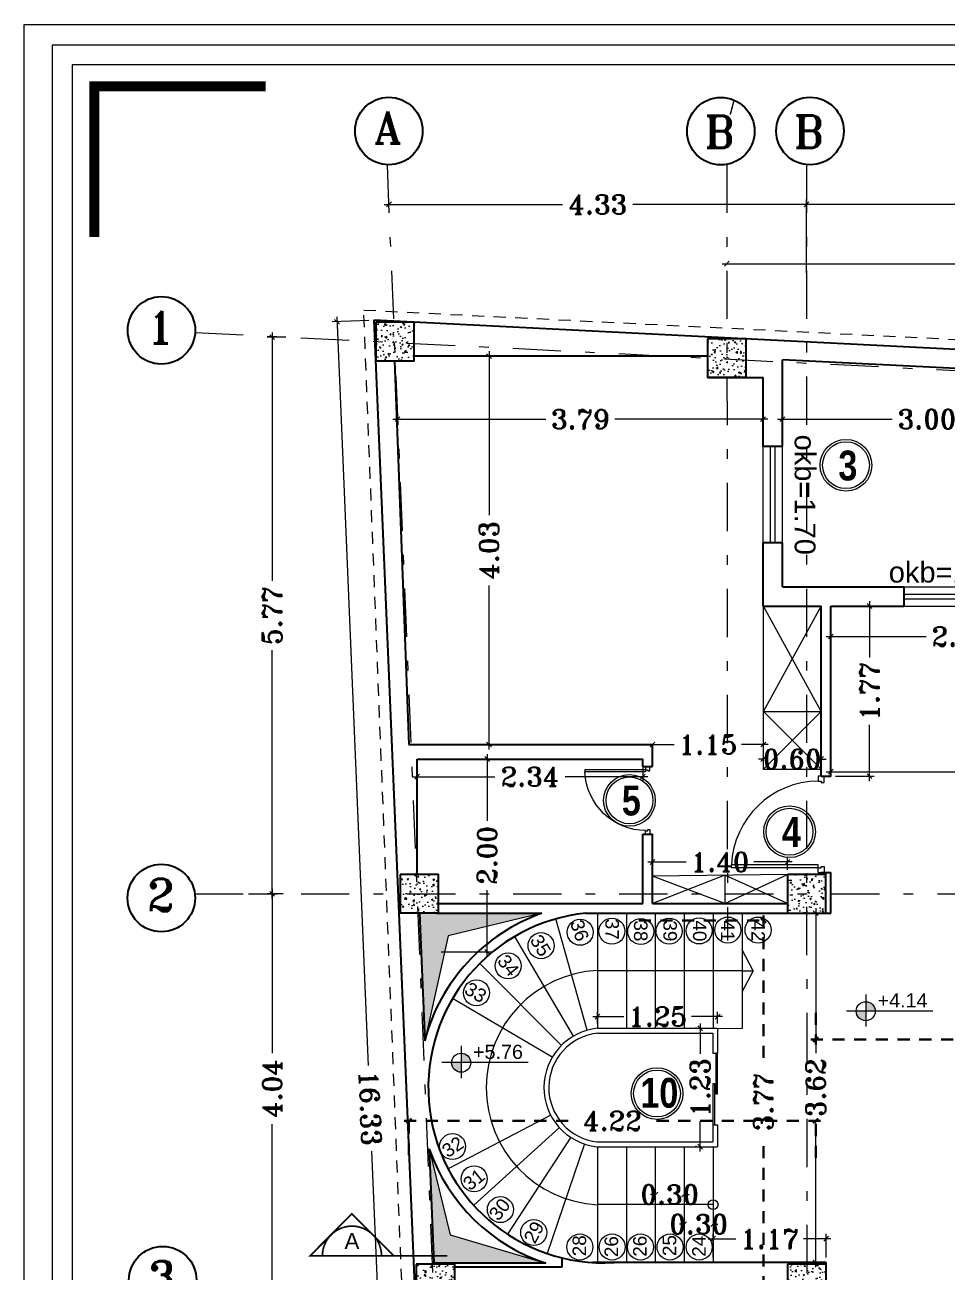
# Model space of a CAD drawing. Header units: inches. Extents: x 0 to 535, y -174 to 989.
# Drawn here: x 273.73 to 283.3, y 99.36 to 112.3 of the extents above; entities that cross this region are included whole.
import ezdxf
from ezdxf.enums import TextEntityAlignment as Align

# ---------------------------------------------------------------- set-up
doc = ezdxf.new("R2010")
doc.units = ezdxf.units.IN
doc.header["$MEASUREMENT"] = 0
doc.linetypes.add('DASHDOT', pattern=[1, 0.5, -0.25, 0, -0.25])
doc.linetypes.add('HIDDEN2', pattern=[0.1875, 0.125, -0.0625])
for name, color, linetype, lineweight in [('1', 1, 'Continuous', 9), ('ax', 8, 'Continuous', 5), ('beton sabok', 9, 'Continuous', 5), ('dimension', 21, 'Continuous', 9), ('door', 1, 'Continuous', 5), ('font', 253, 'Continuous', 9), ('HEATING', 1, 'Continuous', 30), ('kadr02$0$AEOCLG', 4, 'Continuous', 9), ('LAYER2', 253, 'Continuous', 5), ('text', 54, 'Continuous', 15), ('wall', 51, 'Continuous', 25), ('window', 152, 'Continuous', 5)]:
    doc.layers.add(name, color=color, linetype=linetype, lineweight=lineweight)
doc.layers.add('nazok kari', color=43, linetype='Continuous')
doc.layers.add('Section', color=3, linetype='Continuous')
doc.styles.add('amir text b', font='swisscbo.ttf')
doc.styles.add('arial', font='arial.ttf')
doc.styles.add('ROMANT', font='romant')
doc.styles.get("Standard").update_dxf_attribs({"font": 'arial.ttf'})
doc.dimstyles.new('STANDARD$0', dxfattribs={"dimtxt": 0.2, "dimasz": 0.05, "dimexe": 0.05, "dimexo": 0.05, "dimgap": 0.05, "dimtad": 0, "dimzin": 0, "dimdsep": 46, "dimtxsty": 'ROMANT', "dimblk": 'OBLIQUE', "dimcen": 0, "dimdle": 0.05, "dimclrd": 256, "dimclre": 256, "dimclrt": 256, "dimadec": 0, "dimazin": 0, "dimtfac": 1, "dimtix": 1, "dimtofl": 0, "dimtmove": 1, "dimatfit": 3, "dimldrblk": 'OBLIQUE', "dimfxl": 1, "dimtolj": 1, "dimtzin": 0, "dimlwd": -1, "dimlwe": -1, "dimarcsym": 1})

# ---------------------------------------------------------------- blocks, each defined once
blk = doc.blocks.new('DSF')
at = {"layer": '1'}
for points in [[(7.414, -15.269), (20.122, -15.269), (20.122, 13.908), (-0.322, 13.908), (-0.322, -15.269), (7.414, -15.269)], [(19.917, -13.558), (19.917, 13.702), (-0.117, 13.702), (-0.117, -13.558)]]:
    blk.add_lwpolyline(points, dxfattribs=at)
at = {"layer": 'dimension', "const_width": 0.103}
blk.add_lwpolyline([(1.89, 13.481), (0.113, 13.481), (0.113, 11.919)], dxfattribs=at)
at = {"layer": 'kadr02$0$AEOCLG'}
blk.add_lwpolyline([(20.381, 14.117), (-0.619, 14.117), (-0.619, -15.583), (20.381, -15.583)], close=True, dxfattribs=at)
blk = doc.blocks.new('WD_WIN4')
for p, q in [((-0.5, 0.5), (0.5, 0.5)), ((-0.5, 0.12), (0.5, 0.12)), ((-0.5, -0.12), (0.5, -0.12)), ((-0.5, -0.5), (0.5, -0.5))]:
    blk.add_line(p, q)
blk = doc.blocks.new('DR_D01')
for p, q in [((-0.45, 0.93), (-0.42, 0.93)), ((-0.45, 0.03), (-0.45, 0.93)), ((-0.42, 0.03), (-0.42, 0.93)), ((-0.5, 0.03), (-0.42, 0.03)), ((-0.5, 0.03), (-0.5, -0.03)), ((-0.45, 0.03), (-0.45, 0)), ((-0.45, 0), (-0.435, 0)), ((-0.435, 0), (-0.435, -0.03)), ((0.435, 0), (0.435, -0.03)), ((0.45, 0), (0.435, 0)), ((0.45, 0.03), (0.45, 0)), ((0.5, 0.03), (0.45, 0.03)), ((0.5, -0.03), (0.5, 0.03)), ((-0.435, -0.03), (-0.5, -0.03)), ((0.435, -0.03), (0.5, -0.03))]:
    blk.add_line(p, q)
blk.add_arc((-0.46, 0.021), 0.91, 0.5915, 87.4664)
blk = doc.blocks.new('f2')
at = {"layer": '1'}
h = blk.add_hatch(color=256, dxfattribs=at)
h.dxf.hatch_style = 1
h.paths.add_polyline_path([(232.894, 103.792), (231.627, 103.792), (231.681, 102.483), (231.922, 103.558)])
h = blk.add_hatch(color=256, dxfattribs=at)
h.dxf.hatch_style = 1
h.paths.add_polyline_path([(231.942, 100.457), (231.873, 100.74), (231.752, 100.74), (231.776, 100.162), (232.936, 100.162)])
h.paths.add_polyline_path([(231.728, 101.332), (231.752, 100.74), (231.873, 100.74)])
at = {"layer": 'font'}
h = blk.add_hatch(color=256, dxfattribs=at)
h.dxf.hatch_style = 1
h.paths.add_polyline_path([(236.351, 102.777, 0.413571), (236.251, 102.874), (236.251, 102.777)])
h.paths.add_polyline_path([(236.251, 102.677), (236.251, 102.777), (236.154, 102.777, 0.004741), (236.154, 102.776, 0.409311)])
h = blk.add_hatch(color=256, dxfattribs=at)
h.dxf.hatch_style = 1
h.paths.add_polyline_path([(232.154, 102.244, 0.413571), (232.054, 102.341), (232.054, 102.244)])
h.paths.add_polyline_path([(232.054, 102.143), (232.054, 102.244), (231.957, 102.244, 0.004741), (231.957, 102.242, 0.409311)])
at = {"layer": '1'}
for p, q in [((232.894, 103.792), (231.922, 103.558)), ((231.922, 103.558), (231.678, 102.47)), ((231.724, 101.347), (231.942, 100.457)), ((231.942, 100.457), (232.936, 100.162))]:
    blk.add_line(p, q, dxfattribs=at)
at = {"layer": 'dimension'}
for p, q in [((233.471, 102.599), (234.717, 102.599)), ((234.717, 102.599), (234.717, 102.342)), ((233.471, 102.549), (234.667, 102.549)), ((234.667, 102.549), (234.667, 102.342)), ((234.667, 102.342), (234.717, 102.342)), ((234.667, 101.597), (234.667, 101.42)), ((234.667, 101.597), (234.717, 101.597)), ((234.717, 101.597), (234.717, 101.37)), ((233.462, 101.42), (234.667, 101.42)), ((233.462, 101.37), (234.717, 101.37))]:
    blk.add_line(p, q, dxfattribs=at)
for points in [[(234.717, 102.342), (234.697, 102.342), (234.697, 101.918), (234.717, 101.918)], [(234.687, 102.022), (234.667, 102.022), (234.667, 101.597), (234.687, 101.597)]]:
    blk.add_lwpolyline(points, close=True, dxfattribs=at)
for centre in [(233.291, 103.595), (233.62, 103.606), (233.919, 103.603), (234.213, 103.607), (234.525, 103.609), (234.822, 103.618), (235.136, 103.618), (232.885, 103.456), (232.544, 103.246), (232.215, 102.967), (231.967, 101.372), (232.191, 101.038), (232.463, 100.718), (232.809, 100.48), (233.288, 100.33), (233.622, 100.33), (233.916, 100.33), (234.223, 100.33), (234.526, 100.33)]:
    blk.add_circle(centre, 0.135, dxfattribs=at)
for radius in [0.618, 0.568]:
    blk.add_arc((233.533, 101.984), radius, 95.7288, 263.4217, dxfattribs=at)
for p in [(235.191, 105.884), (235.191, 105.288)]:
    blk.add_point(p, dxfattribs=at)
at = {"layer": 'door'}
for p, q in [((235.191, 105.288), (235.191, 106.979)), ((235.791, 105.884), (235.191, 106.979)), ((235.191, 105.884), (235.791, 106.979)), ((235.191, 105.884), (235.791, 105.884)), ((235.791, 105.288), (235.191, 105.884)), ((235.191, 105.288), (235.791, 105.884)), ((235.191, 105.288), (235.791, 105.288)), ((235.441, 104.193), (234.041, 104.178)), ((234.792, 104.186), (234.041, 103.893)), ((234.792, 103.893), (234.041, 104.178)), ((234.792, 103.893), (235.441, 104.193)), ((234.792, 104.186), (234.792, 103.893)), ((235.441, 103.893), (234.792, 104.186)), ((233.47, 103.793), (233.47, 102.596)), ((233.77, 103.793), (233.77, 102.596)), ((234.07, 103.793), (234.07, 102.596)), ((234.37, 103.797), (234.37, 102.596)), ((234.67, 103.797), (234.67, 102.596)), ((234.97, 103.797), (234.97, 102.596)), ((233.365, 102.578), (233.038, 103.733)), ((233.221, 102.517), (232.614, 103.552)), ((235.087, 103.196), (234.97, 103.412)), ((233.097, 102.421), (232.25, 103.271)), ((234.97, 103.196), (233.47, 103.196)), ((234.97, 103.196), (235.087, 103.196)), ((235.087, 103.196), (234.97, 102.98)), ((233.001, 102.298), (231.968, 102.908)), ((234.717, 102.599), (234.97, 102.596)), ((232.986, 101.698), (231.923, 101.141)), ((233.075, 101.569), (232.186, 100.763)), ((233.194, 101.468), (232.536, 100.464)), ((233.335, 101.399), (232.949, 100.263)), ((233.47, 101.37), (233.47, 100.17)), ((233.77, 101.37), (233.77, 100.17)), ((234.07, 101.37), (234.07, 100.17)), ((234.37, 101.37), (234.37, 100.17)), ((234.67, 101.37), (234.67, 100.17)), ((234.67, 100.77), (233.47, 100.77))]:
    blk.add_line(p, q, dxfattribs=at)
blk.add_circle((234.67, 100.769), 0.0508, dxfattribs=at)
blk.add_arc((233.533, 101.984), 1.217, 92.9468, 267.0532, dxfattribs=at)
at = {"layer": 'font'}
for p, q in [((236.253, 102.951), (236.253, 102.617)), ((236.948, 102.777), (236.054, 102.777)), ((232.056, 102.418), (232.056, 102.083)), ((232.751, 102.244), (231.857, 102.244))]:
    blk.add_line(p, q, dxfattribs=at)
for centre, radius in [((236.048, 108.44), 0.268), ((236.048, 108.44), 0.243), ((233.802, 104.963), 0.268), ((233.802, 104.963), 0.243), ((235.463, 104.638), 0.268), ((235.463, 104.638), 0.243), ((236.253, 102.776), 0.0988), ((232.056, 102.242), 0.0988), ((234.088, 101.922), 0.268), ((234.088, 101.922), 0.243)]:
    blk.add_circle(centre, radius, dxfattribs=at)
at = {"layer": 'LAYER2', "linetype": 'HIDDEN2'}
blk.add_lwpolyline([(232.046, 84.466), (231.045, 110.05), (242.545, 109.479), (242.545, 84.309)], close=True, dxfattribs=at)
at = {"layer": 'wall'}
for p, q in [((242.445, 109.379), (231.149, 109.945)), ((231.149, 109.945), (231.836, 93.625)), ((231.364, 109.524), (231.512, 105.542)), ((234.614, 109.572), (231.555, 109.572)), ((238.389, 109.382), (235.389, 109.532)), ((235.389, 108.636), (235.389, 109.532)), ((234.614, 109.351), (235.189, 109.351)), ((235.189, 108.636), (235.189, 109.351)), ((235.389, 108.636), (235.189, 108.636)), ((235.189, 106.979), (235.189, 107.636)), ((235.389, 107.636), (235.189, 107.636)), ((235.389, 107.179), (235.389, 107.636)), ((235.389, 107.179), (236.65, 107.179)), ((236.65, 107.179), (236.65, 106.979)), ((235.189, 106.979), (235.791, 106.979)), ((235.791, 105.214), (235.791, 106.979)), ((235.891, 106.979), (236.65, 106.979)), ((235.891, 105.214), (235.891, 106.979)), ((231.512, 105.542), (234.041, 105.542)), ((234.041, 105.314), (234.041, 105.542)), ((231.6, 105.392), (233.941, 105.392)), ((231.6, 104.193), (231.6, 105.392)), ((233.941, 105.314), (233.941, 105.392)), ((233.941, 105.314), (234.041, 105.314)), ((235.791, 105.214), (235.891, 105.214)), ((233.941, 103.892), (233.941, 104.614)), ((233.941, 104.614), (234.041, 104.614)), ((234.041, 103.893), (234.041, 104.614)), ((231.359, 104.277), (231.357, 104.277)), ((231.359, 104.277), (231.357, 104.277)), ((235.791, 104.193), (235.791, 104.214)), ((235.791, 104.214), (235.891, 104.214)), ((235.891, 103.793), (235.891, 104.214)), ((231.8, 103.892), (233.941, 103.892)), ((234.041, 103.893), (235.441, 103.893)), ((231.623, 103.792), (231.678, 102.47)), ((231.8, 103.792), (232.894, 103.792)), ((233.347, 103.792), (233.941, 103.792)), ((233.352, 103.793), (234.07, 103.793)), ((234.07, 103.793), (235.891, 103.793)), ((231.724, 101.347), (231.773, 100.162)), ((232.936, 100.162), (231.773, 100.162)), ((233.105, 100.12), (233.105, 100.217)), ((235.842, 100.17), (233.423, 100.17)), ((235.842, 100.112), (235.842, 100.17)), ((233.105, 100.12), (231.981, 100.12))]:
    blk.add_line(p, q, dxfattribs=at)
for radius, start, end in [(1.918, 109.4624, 165.3129), (1.818, 95.7288, 273.4538), (1.918, 199.4119, 251.8554)]:
    blk.add_arc((233.533, 101.984), radius, start, end, dxfattribs=at)
at = {"layer": 'window', "xscale": -1, "yscale": 0.2}
for p, rotation in [((235.289, 108.136), 270), ((237.15, 107.079), 180)]:
    blk.add_blockref('WD_WIN4', p, dxfattribs=dict(at, rotation=rotation))
at = {"layer": 'window', "xscale": -0.7000000000000047, "yscale": 0.7000000000000047, "zscale": 0.6999999999999993, "rotation": 90}
blk.add_blockref('DR_D01', (233.991, 104.964), dxfattribs=at)
at = {"layer": 'window', "rotation": 90}
blk.add_blockref('DR_D01', (235.791, 104.714), dxfattribs=at)
at = {"layer": 'dimension'}
for s, rotation, p in [('36', 288.704, (233.184, 103.695)), ('37', 269.9854, (233.553, 103.735)), ('38', 269.9854, (233.849, 103.718)), ('39', 269.9854, (234.154, 103.718)), ('40', 269.9854, (234.461, 103.718)), ('41', 269.9854, (234.752, 103.718)), ('42', 269.9854, (235.067, 103.718)), ('35', 301.7273, (232.764, 103.514)), ('34', 308.8087, (232.423, 103.292)), ('33', 328.9027, (232.077, 102.968)), ('32', 33.4064, (231.917, 101.251)), ('31', 38.4476, (232.146, 100.907)), ('30', 52.1583, (232.443, 100.592)), ('29', 61.9348, (232.821, 100.354)), ('28', 90, (233.352, 100.234)), ('26', 90, (233.684, 100.225)), ('26', 90, (233.98, 100.229)), ('25 ', 90, (234.287, 100.236)), ('24', 90, (234.593, 100.229))]:
    blk.add_text(s, height=0.1402, rotation=rotation, dxfattribs=at).set_placement(p)
at = {"layer": 'font'}
for s, p in [('+4.14', (236.376, 102.815)), ('+5.76', (232.179, 102.281))]:
    blk.add_text(s, height=0.1466, dxfattribs=at).set_placement(p)
at = {"layer": 'font', "attachment_point": 1, "style": 'amir text b'}
for s, insert, char_height in [('3', (235.969, 108.592), 0.309), ('5', (233.723, 105.116), 0.309), ('4', (235.384, 104.79), 0.309), ('10', (233.915, 102.084), 0.3093)]:
    blk.add_mtext_dynamic_manual_height_columns(s, width=0.24694, gutter_width=1.031, heights=[0], dxfattribs=dict(at, insert=insert, char_height=char_height))
blk = doc.blocks.new('_Oblique')
at = {"color": 0, "linetype": 'ByBlock', "lineweight": -2}
blk.add_line((-0.5, -0.5), (0.5, 0.5), dxfattribs=at)
blk = doc.blocks.new('*D85')
at = {"layer": 'Defpoints', "color": 0, "transparency": 16777216}
for p in [(281.588, 108.524), (284.588, 108.391), (281.588, 108.209)]:
    blk.add_point(p, dxfattribs=at)
at = {"layer": 'dimension', "transparency": 16777216}
for p, q in [((281.588, 108.474), (281.588, 108.159)), ((284.588, 108.341), (284.588, 108.159)), ((281.538, 108.209), (282.729, 108.209)), ((284.638, 108.209), (283.448, 108.209))]:
    blk.add_line(p, q, dxfattribs=at)
at = {"layer": 'dimension', "transparency": 16777216, "xscale": 0.05, "yscale": 0.05, "zscale": 0.05, "rotation": 180}
blk.add_blockref('_Oblique', (281.588, 108.209), dxfattribs=at)
at = {"layer": 'dimension', "transparency": 16777216, "xscale": 0.05, "yscale": 0.05, "zscale": 0.05}
blk.add_blockref('_Oblique', (284.588, 108.209), dxfattribs=at)
at = {"layer": 'dimension', "transparency": 16777216, "insert": (283.088, 108.209), "char_height": 0.2, "attachment_point": 5, "style": 'ROMANT'}
blk.add_mtext('\\A1;3.00', dxfattribs=at)
blk = doc.blocks.new('*D86')
at = {"layer": 'Defpoints', "color": 0, "transparency": 16777216}
for p in [(277.596, 108.21), (277.596, 108.209), (281.388, 108.209)]:
    blk.add_point(p, dxfattribs=at)
at = {"layer": 'dimension', "transparency": 16777216}
for p, q in [((277.546, 108.209), (279.133, 108.209)), ((277.596, 108.16), (277.596, 108.159)), ((281.438, 108.209), (279.852, 108.209))]:
    blk.add_line(p, q, dxfattribs=at)
at = {"layer": 'dimension', "transparency": 16777216, "xscale": 0.05, "yscale": 0.05, "zscale": 0.05, "rotation": 180}
blk.add_blockref('_Oblique', (277.596, 108.209), dxfattribs=at)
at = {"layer": 'dimension', "transparency": 16777216, "xscale": 0.05, "yscale": 0.05, "zscale": 0.05}
blk.add_blockref('_Oblique', (281.388, 108.209), dxfattribs=at)
at = {"layer": 'dimension', "transparency": 16777216, "insert": (279.492, 108.209), "char_height": 0.2, "attachment_point": 5, "style": 'ROMANT'}
blk.add_mtext('\\A1;3.79', dxfattribs=at)
blk = doc.blocks.new('*D87')
at = {"layer": 'Defpoints', "color": 0, "transparency": 16777216}
for p in [(278.501, 108.864), (278.545, 108.864), (278.501, 104.834)]:
    blk.add_point(p, dxfattribs=at)
at = {"layer": 'dimension', "transparency": 16777216}
for p, q in [((278.545, 108.914), (278.545, 107.214)), ((278.551, 108.864), (278.595, 108.864)), ((278.545, 104.784), (278.545, 106.485)), ((278.551, 104.834), (278.595, 104.834))]:
    blk.add_line(p, q, dxfattribs=at)
at = {"layer": 'dimension', "transparency": 16777216, "xscale": 0.05, "yscale": 0.05, "zscale": 0.05}
for p, rotation in [((278.545, 108.864), 90), ((278.545, 104.834), 270)]:
    blk.add_blockref('_Oblique', p, dxfattribs=dict(at, rotation=rotation))
at = {"layer": 'dimension', "transparency": 16777216, "insert": (278.545, 106.849), "char_height": 0.2, "attachment_point": 5, "rotation": 90, "style": 'ROMANT'}
blk.add_mtext('\\A1;4.03', dxfattribs=at)
blk = doc.blocks.new('*D88')
at = {"layer": 'Defpoints', "color": 0, "transparency": 16777216}
for p in [(277.799, 104.684), (277.999, 102.684), (278.526, 102.684)]:
    blk.add_point(p, dxfattribs=at)
at = {"layer": 'dimension', "transparency": 16777216}
for p, q in [((277.849, 104.684), (278.576, 104.684)), ((278.526, 104.734), (278.526, 104.044)), ((278.526, 102.634), (278.526, 103.325)), ((278.049, 102.684), (278.576, 102.684))]:
    blk.add_line(p, q, dxfattribs=at)
at = {"layer": 'dimension', "transparency": 16777216, "xscale": 0.05, "yscale": 0.05, "zscale": 0.05}
for p, rotation in [((278.526, 104.684), 90), ((278.526, 102.684), 270)]:
    blk.add_blockref('_Oblique', p, dxfattribs=dict(at, rotation=rotation))
at = {"layer": 'dimension', "transparency": 16777216, "insert": (278.526, 103.684), "char_height": 0.2, "attachment_point": 5, "rotation": 90, "style": 'ROMANT'}
blk.add_mtext('\\A1;2.00', dxfattribs=at)
blk = doc.blocks.new('*D89')
at = {"layer": 'Defpoints', "color": 0, "transparency": 16777216}
for p in [(277.799, 104.684), (280.141, 104.684), (280.141, 104.501)]:
    blk.add_point(p, dxfattribs=at)
at = {"layer": 'dimension', "transparency": 16777216}
for p, q in [((277.799, 104.634), (277.799, 104.451)), ((280.141, 104.634), (280.141, 104.451)), ((277.749, 104.501), (278.606, 104.501)), ((280.191, 104.501), (279.334, 104.501))]:
    blk.add_line(p, q, dxfattribs=at)
at = {"layer": 'dimension', "transparency": 16777216, "xscale": 0.05, "yscale": 0.05, "zscale": 0.05, "rotation": 180}
blk.add_blockref('_Oblique', (277.799, 104.501), dxfattribs=at)
at = {"layer": 'dimension', "transparency": 16777216, "xscale": 0.05, "yscale": 0.05, "zscale": 0.05}
blk.add_blockref('_Oblique', (280.141, 104.501), dxfattribs=at)
at = {"layer": 'dimension', "transparency": 16777216, "insert": (278.97, 104.501), "char_height": 0.2, "attachment_point": 5, "style": 'ROMANT'}
blk.add_mtext('\\A1;2.34', dxfattribs=at)
blk = doc.blocks.new('*D90')
at = {"layer": 'Defpoints', "color": 0, "transparency": 16777216}
for p in [(280.241, 104.834), (281.391, 104.834), (281.391, 104.834)]:
    blk.add_point(p, dxfattribs=at)
at = {"layer": 'dimension', "transparency": 16777216}
for p, q in [((280.191, 104.834), (280.466, 104.834)), ((281.441, 104.834), (281.166, 104.834))]:
    blk.add_line(p, q, dxfattribs=at)
at = {"layer": 'dimension', "transparency": 16777216, "xscale": 0.05, "yscale": 0.05, "zscale": 0.05, "rotation": 180}
blk.add_blockref('_Oblique', (280.241, 104.834), dxfattribs=at)
at = {"layer": 'dimension', "transparency": 16777216, "xscale": 0.05, "yscale": 0.05, "zscale": 0.05}
blk.add_blockref('_Oblique', (281.391, 104.834), dxfattribs=at)
at = {"layer": 'dimension', "transparency": 16777216, "insert": (280.816, 104.834), "char_height": 0.2, "attachment_point": 5, "style": 'ROMANT'}
blk.add_mtext('\\A1;1.15', dxfattribs=at)
blk = doc.blocks.new('*D91')
at = {"layer": 'Defpoints', "color": 0, "transparency": 16777216}
for p in [(281.991, 104.684), (281.391, 104.581), (281.991, 104.581)]:
    blk.add_point(p, dxfattribs=at)
at = {"layer": 'dimension', "transparency": 16777216}
for p, q in [((281.391, 104.684), (281.341, 104.684)), ((281.391, 104.631), (281.391, 104.734)), ((281.991, 104.631), (281.991, 104.734)), ((281.991, 104.684), (282.041, 104.684))]:
    blk.add_line(p, q, dxfattribs=at)
at = {"layer": 'dimension', "transparency": 16777216, "xscale": 0.05, "yscale": 0.05, "zscale": 0.05}
blk.add_blockref('_Oblique', (281.391, 104.684), dxfattribs=at)
at = {"layer": 'dimension', "transparency": 16777216, "xscale": 0.05, "yscale": 0.05, "zscale": 0.05, "rotation": 180}
blk.add_blockref('_Oblique', (281.991, 104.684), dxfattribs=at)
at = {"layer": 'dimension', "transparency": 16777216, "insert": (281.691, 104.684), "char_height": 0.2, "attachment_point": 5, "style": 'ROMANT'}
blk.add_mtext('\\A1;0.60', dxfattribs=at)
blk = doc.blocks.new('*D92')
at = {"layer": 'Defpoints', "color": 0, "transparency": 16777216}
for p in [(281.641, 103.616), (280.241, 103.471), (281.641, 103.486)]:
    blk.add_point(p, dxfattribs=at)
at = {"layer": 'dimension', "transparency": 16777216}
for p, q in [((280.241, 103.521), (280.241, 103.666)), ((281.641, 103.536), (281.641, 103.666)), ((280.191, 103.616), (280.591, 103.616)), ((281.691, 103.616), (281.291, 103.616))]:
    blk.add_line(p, q, dxfattribs=at)
at = {"layer": 'dimension', "transparency": 16777216, "xscale": 0.05, "yscale": 0.05, "zscale": 0.05, "rotation": 180}
blk.add_blockref('_Oblique', (280.241, 103.616), dxfattribs=at)
at = {"layer": 'dimension', "transparency": 16777216, "xscale": 0.05, "yscale": 0.05, "zscale": 0.05}
blk.add_blockref('_Oblique', (281.641, 103.616), dxfattribs=at)
at = {"layer": 'dimension', "transparency": 16777216, "insert": (280.941, 103.616), "char_height": 0.2, "attachment_point": 5, "style": 'ROMANT'}
blk.add_mtext('\\A1;1.40', dxfattribs=at)
blk = doc.blocks.new('*D93')
at = {"layer": 'Defpoints', "color": 0, "transparency": 16777216}
for p in [(282.091, 106.271), (284.788, 106.271), (284.788, 105.956)]:
    blk.add_point(p, dxfattribs=at)
at = {"layer": 'dimension', "transparency": 16777216}
for p, q in [((282.091, 106.221), (282.091, 105.906)), ((284.788, 106.221), (284.788, 105.906)), ((282.041, 105.956), (283.08, 105.956)), ((284.838, 105.956), (283.799, 105.956))]:
    blk.add_line(p, q, dxfattribs=at)
at = {"layer": 'dimension', "transparency": 16777216, "xscale": 0.05, "yscale": 0.05, "zscale": 0.05, "rotation": 180}
blk.add_blockref('_Oblique', (282.091, 105.956), dxfattribs=at)
at = {"layer": 'dimension', "transparency": 16777216, "xscale": 0.05, "yscale": 0.05, "zscale": 0.05}
blk.add_blockref('_Oblique', (284.788, 105.956), dxfattribs=at)
at = {"layer": 'dimension', "transparency": 16777216, "insert": (283.44, 105.956), "char_height": 0.2, "attachment_point": 5, "style": 'ROMANT'}
blk.add_mtext('\\A1;2.70', dxfattribs=at)
blk = doc.blocks.new('*D95')
at = {"layer": 'Defpoints', "color": 0, "transparency": 16777216}
for p in [(282.091, 104.969), (288.445, 104.969), (288.445, 104.553)]:
    blk.add_point(p, dxfattribs=at)
at = {"layer": 'dimension', "transparency": 16777216}
for p, q in [((282.091, 104.919), (282.091, 104.503)), ((288.445, 104.919), (288.445, 104.503)), ((282.041, 104.553), (284.908, 104.553)), ((288.495, 104.553), (285.627, 104.553))]:
    blk.add_line(p, q, dxfattribs=at)
at = {"layer": 'dimension', "transparency": 16777216, "xscale": 0.05, "yscale": 0.05, "zscale": 0.05, "rotation": 180}
blk.add_blockref('_Oblique', (282.091, 104.553), dxfattribs=at)
at = {"layer": 'dimension', "transparency": 16777216, "xscale": 0.05, "yscale": 0.05, "zscale": 0.05}
blk.add_blockref('_Oblique', (288.445, 104.553), dxfattribs=at)
at = {"layer": 'dimension', "transparency": 16777216, "insert": (285.268, 104.553), "char_height": 0.2, "attachment_point": 5, "style": 'ROMANT'}
blk.add_mtext('\\A1;6.35', dxfattribs=at)
blk = doc.blocks.new('beton')
at = {"layer": 'beton sabok'}
h = blk.add_hatch(dxfattribs=at)
h.set_pattern_fill('AR-CONC', color=256, scale=0.022857, angle=45)
h.set_pattern_definition([(95, (46.01481, 18.04323), (0.126069028, 0.105784475), [0.017142857, -0.18857143]), (40, (46.01481, 18.04323), (-0.14399821, 0.099147006), [0.013714286, -0.150857143]), (145.451444, (46.02532, 18.05205), (-0.01792918, 0.20493148), [0.014569187, -0.160261054]), (91.1842, (45.98248, 18.07555), (0.1992442, 0.14574029), [0.02571429, -0.28285714]), (141.635635, (45.9991, 18.0877), (-0.00637716, 0.30850552), [0.02185379, -0.24039172]), (36.184164, (45.98248, 18.07555), (-0.00637716, 0.30850552), [0.02057143, -0.22628571]), (66, (46.00673, 18.08364), (0.161547788, 0.03140171), [0.017142857, -0.18857143]), (11, (46.00673, 18.08364), (-0.07787625, 0.156527642), [0.013714286, -0.150857143]), (116.451445, (46.02019, 18.08625), (0.083671537, 0.18792935), [0.014569186, -0.160261054]), (82.5, (46.01481, 18.04323), (-0.0518384424, 0.055769101), [0, -0.149028571, 0, -0.153142857, 0, -0.151428571]), (52.5, (46.01481, 18.04323), (-0.021228101, 0.106265017), [0, -0.087314286, 0, -0.1456, 0, -0.057714286]), (12.5, (45.97877, 18.00719), (0.0899241525, 0.082633317), [0, -0.057142857, 0, -0.178285714, 0, -0.236571429]), (2.5, (45.9626, 17.99103), (0.07807771, 0.110436527), [0, -0.074285714, 0, -0.1184, 0, -0.168])])
h.paths.add_polyline_path([(326.844, 567.847), (327.244, 567.847), (327.244, 568.247), (326.844, 568.247)])
at = {"layer": 'wall'}
blk.add_lwpolyline([(327.244, 568.247), (327.244, 567.847), (326.844, 567.847), (326.844, 568.247)], close=True, dxfattribs=at)
blk = doc.blocks.new('*D167')
at = {"layer": 'Defpoints', "color": 0, "transparency": 16777216}
for p in [(32.954, 38.09), (32.763, 32.316), (32.926, 32.316)]:
    blk.add_point(p, dxfattribs=at)
at = {"layer": 'dimension', "transparency": 16777216}
for p, q in [((32.904, 38.09), (32.713, 38.09)), ((32.763, 38.14), (32.763, 35.563)), ((32.763, 32.266), (32.763, 34.844)), ((32.876, 32.316), (32.713, 32.316))]:
    blk.add_line(p, q, dxfattribs=at)
at = {"layer": 'dimension', "transparency": 16777216, "xscale": 0.05, "yscale": 0.05, "zscale": 0.05}
for p, rotation in [((32.763, 38.09), 90), ((32.763, 32.316), 270)]:
    blk.add_blockref('_Oblique', p, dxfattribs=dict(at, rotation=rotation))
at = {"layer": 'dimension', "transparency": 16777216, "insert": (32.763, 35.203), "char_height": 0.2, "attachment_point": 5, "rotation": 90, "style": 'ROMANT'}
blk.add_mtext('\\A1;5.77', dxfattribs=at)
blk = doc.blocks.new('*D168')
at = {"layer": 'Defpoints', "color": 0, "transparency": 16777216}
for p in [(32.467, 32.316), (32.406, 28.274), (32.763, 28.274)]:
    blk.add_point(p, dxfattribs=at)
at = {"layer": 'dimension', "transparency": 16777216}
for p, q in [((32.763, 32.366), (32.763, 30.664)), ((32.517, 32.316), (32.813, 32.316)), ((32.763, 28.224), (32.763, 29.926)), ((32.456, 28.274), (32.813, 28.274))]:
    blk.add_line(p, q, dxfattribs=at)
at = {"layer": 'dimension', "transparency": 16777216, "xscale": 0.05, "yscale": 0.05, "zscale": 0.05}
for p, rotation in [((32.763, 32.316), 90), ((32.763, 28.274), 270)]:
    blk.add_blockref('_Oblique', p, dxfattribs=dict(at, rotation=rotation))
at = {"layer": 'dimension', "transparency": 16777216, "insert": (32.763, 30.295), "char_height": 0.2, "attachment_point": 5, "rotation": 90, "style": 'ROMANT'}
blk.add_mtext('\\A1;4.04', dxfattribs=at)
blk = doc.blocks.new('*D170')
at = {"layer": 'Defpoints', "color": 0, "transparency": 16777216}
for p in [(38.306, 39.468), (38.306, 39.468), (33.975, 39.392)]:
    blk.add_point(p, dxfattribs=at)
at = {"layer": 'dimension', "transparency": 16777216}
for p, q in [((33.925, 39.468), (35.777, 39.468)), ((33.975, 39.442), (33.975, 39.518)), ((38.356, 39.468), (36.505, 39.468))]:
    blk.add_line(p, q, dxfattribs=at)
at = {"layer": 'dimension', "transparency": 16777216, "xscale": 0.05, "yscale": 0.05, "zscale": 0.05, "rotation": 180}
blk.add_blockref('_Oblique', (33.975, 39.468), dxfattribs=at)
at = {"layer": 'dimension', "transparency": 16777216, "xscale": 0.05, "yscale": 0.05, "zscale": 0.05}
blk.add_blockref('_Oblique', (38.306, 39.468), dxfattribs=at)
at = {"layer": 'dimension', "transparency": 16777216, "insert": (36.141, 39.468), "char_height": 0.2, "attachment_point": 5, "style": 'ROMANT'}
blk.add_mtext('\\A1;4.33', dxfattribs=at)
blk = doc.blocks.new('*D171')
at = {"layer": 'Defpoints', "color": 0, "transparency": 16777216}
for p in [(44.912, 39.597), (44.912, 39.469), (38.306, 38.703)]:
    blk.add_point(p, dxfattribs=at)
at = {"layer": 'dimension', "transparency": 16777216}
for p, q in [((38.256, 39.469), (41.259, 39.469)), ((38.306, 38.753), (38.306, 39.519)), ((44.962, 39.469), (41.959, 39.469)), ((44.912, 39.547), (44.912, 39.419))]:
    blk.add_line(p, q, dxfattribs=at)
at = {"layer": 'dimension', "transparency": 16777216, "xscale": 0.05, "yscale": 0.05, "zscale": 0.05, "rotation": 180}
blk.add_blockref('_Oblique', (38.306, 39.469), dxfattribs=at)
at = {"layer": 'dimension', "transparency": 16777216, "xscale": 0.05, "yscale": 0.05, "zscale": 0.05}
blk.add_blockref('_Oblique', (44.912, 39.469), dxfattribs=at)
at = {"layer": 'dimension', "transparency": 16777216, "insert": (41.609, 39.469), "char_height": 0.2, "attachment_point": 5, "style": 'ROMANT'}
blk.add_mtext('\\A1;6.61', dxfattribs=at)
blk = doc.blocks.new('*D172')
at = {"layer": 'Defpoints', "color": 0, "transparency": 16777216}
for p in [(37.481, 38.853), (44.912, 38.853), (44.912, 38.853)]:
    blk.add_point(p, dxfattribs=at)
at = {"layer": 'dimension', "transparency": 16777216}
for p, q in [((37.431, 38.853), (40.837, 38.853)), ((44.962, 38.853), (41.556, 38.853))]:
    blk.add_line(p, q, dxfattribs=at)
at = {"layer": 'dimension', "transparency": 16777216, "xscale": 0.05, "yscale": 0.05, "zscale": 0.05, "rotation": 180}
blk.add_blockref('_Oblique', (37.481, 38.853), dxfattribs=at)
at = {"layer": 'dimension', "transparency": 16777216, "xscale": 0.05, "yscale": 0.05, "zscale": 0.05}
blk.add_blockref('_Oblique', (44.912, 38.853), dxfattribs=at)
at = {"layer": 'dimension', "transparency": 16777216, "insert": (41.196, 38.853), "char_height": 0.2, "attachment_point": 5, "style": 'ROMANT'}
blk.add_mtext('\\A1;7.43', dxfattribs=at)
blk = doc.blocks.new('*D123')
at = {"layer": 'Defpoints', "color": 0, "transparency": 16777216}
for p in [(276.969, 109.221), (277.348, 109.237), (278.035, 92.917)]:
    blk.add_point(p, dxfattribs=at)
at = {"layer": 'dimension', "transparency": 16777216}
for p, q in [((277.298, 109.235), (276.919, 109.219)), ((276.967, 109.271), (277.293, 101.506)), ((277.658, 92.851), (277.331, 100.616)), ((277.985, 92.915), (277.606, 92.899))]:
    blk.add_line(p, q, dxfattribs=at)
at = {"layer": 'dimension', "transparency": 16777216, "xscale": 0.05, "yscale": 0.05, "zscale": 0.05}
for p, rotation in [((276.969, 109.221), 92.40996703210318), ((277.656, 92.901), 272.4099670321032)]:
    blk.add_blockref('_Oblique', p, dxfattribs=dict(at, rotation=rotation))
at = {"layer": 'dimension', "transparency": 16777216, "insert": (277.312, 101.061), "char_height": 0.2, "attachment_point": 5, "rotation": 272.41, "style": 'ROMANT'}
blk.add_mtext('\\A1;16.33', dxfattribs=at)
blk = doc.blocks.new('*D138')
at = {"layer": 'Defpoints', "color": 0, "transparency": 16777216}
for p in [(280.87, 99.708), (280.87, 99.462), (282.042, 99.462)]:
    blk.add_point(p, dxfattribs=at)
at = {"layer": 'dimension', "transparency": 16777216}
for p, q in [((280.87, 99.512), (280.87, 99.758)), ((282.042, 99.512), (282.042, 99.758)), ((280.82, 99.708), (281.106, 99.708)), ((282.092, 99.708), (281.806, 99.708))]:
    blk.add_line(p, q, dxfattribs=at)
at = {"layer": 'dimension', "transparency": 16777216, "xscale": 0.05, "yscale": 0.05, "zscale": 0.05, "rotation": 180}
blk.add_blockref('_Oblique', (280.87, 99.708), dxfattribs=at)
at = {"layer": 'dimension', "transparency": 16777216, "xscale": 0.05, "yscale": 0.05, "zscale": 0.05}
blk.add_blockref('_Oblique', (282.042, 99.708), dxfattribs=at)
at = {"layer": 'dimension', "transparency": 16777216, "insert": (281.456, 99.708), "char_height": 0.2, "attachment_point": 5, "style": 'ROMANT'}
blk.add_mtext('\\A1;1.17', dxfattribs=at)
blk = doc.blocks.new('*D139')
at = {"layer": 'Defpoints', "color": 0, "transparency": 16777216}
for p in [(280.57, 99.859), (280.57, 99.859), (280.87, 99.859)]:
    blk.add_point(p, dxfattribs=at)
at = {"layer": 'dimension', "transparency": 16777216}
for p, q in [((280.57, 99.859), (280.52, 99.859)), ((280.87, 99.859), (280.92, 99.859))]:
    blk.add_line(p, q, dxfattribs=at)
at = {"layer": 'dimension', "transparency": 16777216, "xscale": 0.05, "yscale": 0.05, "zscale": 0.05}
blk.add_blockref('_Oblique', (280.57, 99.859), dxfattribs=at)
at = {"layer": 'dimension', "transparency": 16777216, "xscale": 0.05, "yscale": 0.05, "zscale": 0.05, "rotation": 180}
blk.add_blockref('_Oblique', (280.87, 99.859), dxfattribs=at)
at = {"layer": 'dimension', "transparency": 16777216, "insert": (280.72, 99.859), "char_height": 0.2, "attachment_point": 5, "style": 'ROMANT'}
blk.add_mtext('\\A1;0.30', dxfattribs=at)
blk = doc.blocks.new('*D140')
at = {"layer": 'Defpoints', "color": 0, "transparency": 16777216}
for p in [(280.27, 100.167), (280.27, 100.167), (280.57, 100.167)]:
    blk.add_point(p, dxfattribs=at)
at = {"layer": 'dimension', "transparency": 16777216}
for p, q in [((280.27, 100.167), (280.22, 100.167)), ((280.57, 100.167), (280.62, 100.167))]:
    blk.add_line(p, q, dxfattribs=at)
at = {"layer": 'dimension', "transparency": 16777216, "xscale": 0.05, "yscale": 0.05, "zscale": 0.05}
blk.add_blockref('_Oblique', (280.27, 100.167), dxfattribs=at)
at = {"layer": 'dimension', "transparency": 16777216, "xscale": 0.05, "yscale": 0.05, "zscale": 0.05, "rotation": 180}
blk.add_blockref('_Oblique', (280.57, 100.167), dxfattribs=at)
at = {"layer": 'dimension', "transparency": 16777216, "insert": (280.42, 100.167), "char_height": 0.2, "attachment_point": 5, "style": 'ROMANT'}
blk.add_mtext('\\A1;0.30', dxfattribs=at)
blk = doc.blocks.new('*D143')
at = {"layer": 'Defpoints', "color": 0, "transparency": 16777216}
for p in [(280.917, 102.012), (279.671, 101.891), (280.917, 101.891)]:
    blk.add_point(p, dxfattribs=at)
at = {"layer": 'dimension', "transparency": 16777216}
for p, q in [((279.621, 102.012), (279.944, 102.012)), ((279.671, 101.941), (279.671, 102.062)), ((280.967, 102.012), (280.644, 102.012)), ((280.917, 101.941), (280.917, 102.062))]:
    blk.add_line(p, q, dxfattribs=at)
at = {"layer": 'dimension', "transparency": 16777216, "xscale": 0.05, "yscale": 0.05, "zscale": 0.05, "rotation": 180}
blk.add_blockref('_Oblique', (279.671, 102.012), dxfattribs=at)
at = {"layer": 'dimension', "transparency": 16777216, "xscale": 0.05, "yscale": 0.05, "zscale": 0.05}
blk.add_blockref('_Oblique', (280.917, 102.012), dxfattribs=at)
at = {"layer": 'dimension', "transparency": 16777216, "insert": (280.294, 102.012), "char_height": 0.2, "attachment_point": 5, "style": 'ROMANT'}
blk.add_mtext('\\A1;1.25', dxfattribs=at)
blk = doc.blocks.new('*D144')
at = {"layer": 'Defpoints', "color": 0, "transparency": 16777216}
for p in [(280.736, 101.891), (280.749, 101.891), (280.749, 100.663)]:
    blk.add_point(p, dxfattribs=at)
at = {"layer": 'dimension', "transparency": 16777216}
for p, q in [((280.699, 101.891), (280.686, 101.891)), ((280.736, 101.941), (280.736, 101.627)), ((280.736, 100.613), (280.736, 100.927)), ((280.699, 100.663), (280.686, 100.663))]:
    blk.add_line(p, q, dxfattribs=at)
at = {"layer": 'dimension', "transparency": 16777216, "xscale": 0.05, "yscale": 0.05, "zscale": 0.05}
for p, rotation in [((280.736, 101.891), 90), ((280.736, 100.663), 270)]:
    blk.add_blockref('_Oblique', p, dxfattribs=dict(at, rotation=rotation))
at = {"layer": 'dimension', "transparency": 16777216, "insert": (280.736, 101.277), "char_height": 0.2, "attachment_point": 5, "rotation": 90, "style": 'ROMANT'}
blk.add_mtext('\\A1;1.23', dxfattribs=at)
blk = doc.blocks.new('*D145')
at = {"layer": 'Defpoints', "color": 0, "transparency": 16777216}
for p in [(281.919, 103.086), (281.934, 103.086), (281.919, 99.462)]:
    blk.add_point(p, dxfattribs=at)
at = {"layer": 'dimension', "transparency": 16777216}
for p, q in [((281.934, 103.136), (281.934, 101.633)), ((281.969, 103.086), (281.984, 103.086)), ((281.934, 99.412), (281.934, 100.914)), ((281.969, 99.462), (281.984, 99.462))]:
    blk.add_line(p, q, dxfattribs=at)
at = {"layer": 'dimension', "transparency": 16777216, "xscale": 0.05, "yscale": 0.05, "zscale": 0.05}
for p, rotation in [((281.934, 103.086), 90), ((281.934, 99.462), 270)]:
    blk.add_blockref('_Oblique', p, dxfattribs=dict(at, rotation=rotation))
at = {"layer": 'dimension', "transparency": 16777216, "insert": (281.934, 101.274), "char_height": 0.2, "attachment_point": 5, "rotation": 90, "style": 'ROMANT'}
blk.add_mtext('\\A1;3.62', dxfattribs=at)
blk = doc.blocks.new('*D146')
at = {"layer": 'Defpoints', "color": 0, "transparency": 16777216}
for p in [(282.091, 106.271), (282.091, 104.506), (282.492, 104.506)]:
    blk.add_point(p, dxfattribs=at)
at = {"layer": 'dimension', "transparency": 16777216}
for p, q in [((282.141, 106.271), (282.542, 106.271)), ((282.492, 106.321), (282.492, 105.738)), ((282.492, 104.456), (282.492, 105.038)), ((282.141, 104.506), (282.542, 104.506))]:
    blk.add_line(p, q, dxfattribs=at)
at = {"layer": 'dimension', "transparency": 16777216, "xscale": 0.05, "yscale": 0.05, "zscale": 0.05}
for p, rotation in [((282.492, 106.271), 90), ((282.492, 104.506), 270)]:
    blk.add_blockref('_Oblique', p, dxfattribs=dict(at, rotation=rotation))
at = {"layer": 'dimension', "transparency": 16777216, "insert": (282.492, 105.388), "char_height": 0.2, "attachment_point": 5, "rotation": 90, "style": 'ROMANT'}
blk.add_mtext('\\A1;1.77', dxfattribs=at)
blk = doc.blocks.new('*D234')
at = {"layer": 'Defpoints', "color": 0, "linetype": 'HIDDEN2', "lineweight": 30, "transparency": 16777216}
for p in [(281.934, 102.101), (288.445, 102.101), (288.445, 101.774)]:
    blk.add_point(p, dxfattribs=at)
at = {"layer": 'HEATING', "linetype": 'HIDDEN2', "transparency": 16777216}
for p, q in [((281.934, 102.051), (281.934, 101.724)), ((288.445, 102.051), (288.445, 101.724)), ((281.884, 101.774), (284.84, 101.774)), ((288.495, 101.774), (285.54, 101.774))]:
    blk.add_line(p, q, dxfattribs=at)
at = {"layer": 'HEATING', "linetype": 'HIDDEN2', "transparency": 16777216, "xscale": 0.05, "yscale": 0.05, "zscale": 0.05, "rotation": 180}
blk.add_blockref('_Oblique', (281.934, 101.774), dxfattribs=at)
at = {"layer": 'HEATING', "linetype": 'HIDDEN2', "transparency": 16777216, "xscale": 0.05, "yscale": 0.05, "zscale": 0.05}
blk.add_blockref('_Oblique', (288.445, 101.774), dxfattribs=at)
at = {"layer": 'HEATING', "linetype": 'HIDDEN2', "lineweight": 30, "transparency": 16777216, "insert": (285.19, 101.774), "char_height": 0.2, "attachment_point": 5, "style": 'ROMANT'}
blk.add_mtext('\\A1;6.51', dxfattribs=at)
blk = doc.blocks.new('*D235')
at = {"layer": 'Defpoints', "color": 0, "linetype": 'HIDDEN2', "lineweight": 30, "transparency": 16777216}
for p in [(280.048, 103.01), (280.048, 99.244), (281.391, 99.244)]:
    blk.add_point(p, dxfattribs=at)
at = {"layer": 'HEATING', "linetype": 'HIDDEN2', "transparency": 16777216}
for p, q in [((280.098, 103.01), (281.441, 103.01)), ((281.391, 103.06), (281.391, 101.486)), ((281.391, 99.194), (281.391, 100.767)), ((280.098, 99.244), (281.441, 99.244))]:
    blk.add_line(p, q, dxfattribs=at)
at = {"layer": 'HEATING', "linetype": 'HIDDEN2', "transparency": 16777216, "xscale": 0.05, "yscale": 0.05, "zscale": 0.05}
for p, rotation in [((281.391, 103.01), 90), ((281.391, 99.244), 270)]:
    blk.add_blockref('_Oblique', p, dxfattribs=dict(at, rotation=rotation))
at = {"layer": 'HEATING', "linetype": 'HIDDEN2', "lineweight": 30, "transparency": 16777216, "insert": (281.391, 101.127), "char_height": 0.2, "attachment_point": 5, "rotation": 90, "style": 'ROMANT'}
blk.add_mtext('\\A1;3.77', dxfattribs=at)
blk = doc.blocks.new('*D236')
at = {"layer": 'Defpoints', "color": 0, "linetype": 'HIDDEN2', "lineweight": 30, "transparency": 16777216}
for p in [(277.715, 100.93), (277.715, 100.525), (281.934, 100.497)]:
    blk.add_point(p, dxfattribs=at)
at = {"layer": 'HEATING', "linetype": 'HIDDEN2', "transparency": 16777216}
for p, q in [((277.665, 100.93), (279.46, 100.93)), ((277.715, 100.575), (277.715, 100.98)), ((281.984, 100.93), (280.189, 100.93)), ((281.934, 100.547), (281.934, 100.98))]:
    blk.add_line(p, q, dxfattribs=at)
at = {"layer": 'HEATING', "linetype": 'HIDDEN2', "transparency": 16777216, "xscale": 0.05, "yscale": 0.05, "zscale": 0.05, "rotation": 180}
blk.add_blockref('_Oblique', (277.715, 100.93), dxfattribs=at)
at = {"layer": 'HEATING', "linetype": 'HIDDEN2', "transparency": 16777216, "xscale": 0.05, "yscale": 0.05, "zscale": 0.05}
blk.add_blockref('_Oblique', (281.934, 100.93), dxfattribs=at)
at = {"layer": 'HEATING', "linetype": 'HIDDEN2', "lineweight": 30, "transparency": 16777216, "insert": (279.825, 100.93), "char_height": 0.2, "attachment_point": 5, "style": 'ROMANT'}
blk.add_mtext('\\A1;4.22', dxfattribs=at)
blk = doc.blocks.new('fgh')
at = {"layer": 'ax', "color": 67, "linetype": 'DASHDOT', "true_color": 0x727430}
for p, q in [((33.955, 39.879), (34.66, 22.701)), ((37.48, 39.879), (37.486, 31.832)), ((38.306, 39.881), (38.311, 21.997)), ((31.964, 38.14), (44.712, 37.501)), ((31.964, 32.316), (46.654, 32.316))]:
    blk.add_line(p, q, dxfattribs=at)
at = {"layer": 'dimension', "lineweight": -3}
for centre in [(33.974, 40.229), (37.418, 40.227), (38.343, 40.229), (31.615, 38.161), (31.614, 32.272), (31.628, 28.308)]:
    blk.add_circle(centre, 0.35, dxfattribs=at)
at = {"xscale": -1}
for p in [(361.082, -530.002), (364.525, -530.173), (361.334, -535.73), (365.352, -535.731), (361.503, -539.773), (365.353, -539.773)]:
    blk.add_blockref('beton', p, dxfattribs=at)
at = {"layer": 'dimension'}
blk.add_text('/', height=0.139, dxfattribs=at).set_placement((37.508, 40.401))
at = {"layer": 'dimension', "lineweight": -3, "style": 'ROMANT'}
for s, p in [('A', (33.82, 40.099)), ('B', (37.247, 40.054)), ('B', (38.173, 40.056)), ('1', (31.466, 38.025)), ('2', (31.466, 32.136)), ('3', (31.48, 28.172))]:
    blk.add_text(s, height=0.334, dxfattribs=at).set_placement(p)
at = {"layer": 'dimension'}
for base, p1, p2, picture, middle in [((38.306, 39.468), (33.975, 39.392), (38.306, 39.468), '*D170', (36.141, 39.468)), ((44.912, 39.469), (38.306, 38.703), (44.912, 39.597), '*D171', (41.609, 39.469)), ((44.912, 38.853), (37.481, 38.853), (44.912, 38.853), '*D172', (41.196, 38.853))]:
    dim = blk.add_linear_dim(base=base, p1=p1, p2=p2, dimstyle='STANDARD$0', dxfattribs=at)
    dim.commit()
    dim.dimension.update_dxf_attribs({"geometry": picture, "text_midpoint": middle})
for base, p1, p2, picture, middle in [((32.763, 32.316), (32.954, 38.09), (32.926, 32.316), '*D167', (32.763, 35.203)), ((32.763, 28.274), (32.467, 32.316), (32.406, 28.274), '*D168', (32.763, 30.295))]:
    dim = blk.add_linear_dim(base=base, p1=p1, p2=p2, angle=90, dimstyle='STANDARD$0', dxfattribs=at)
    dim.commit()
    dim.dimension.update_dxf_attribs({"geometry": picture, "text_midpoint": middle})

msp = doc.modelspace()

# ---------------------------------------------------------------- linework, layer by layer
at = {"layer": 'Section', "color": 251, "const_width": 0.0173}
msp.add_lwpolyline([(277.556, 99.532), (276.69, 99.532), (277.123, 99.966)], close=True, dxfattribs=at)
msp.add_lwpolyline([(277.43, 99.532, 1), (276.817, 99.532, 1)], format="xyb", dxfattribs=at)
msp.add_lwpolyline([(277.531, 99.532), (278.114, 99.532)], dxfattribs=at)

# ---------------------------------------------------------------- block references
at = {"layer": 'dimension'}
msp.add_blockref('f2', (46.2, -0.708), dxfattribs=at)
at = {"layer": 'door'}
msp.add_blockref('fgh', (243.532, 70.97), dxfattribs=at)
at = {"layer": 'text', "linetype": 'Continuous'}
msp.add_blockref('DSF', (274.337, 98.182), dxfattribs=at)

# ---------------------------------------------------------------- texts
at = {"layer": 'nazok kari'}
msp.add_text('okb=1.70', height=0.2157, rotation=270, dxfattribs=at).set_placement((281.716, 108.05))
msp.add_text('okb=1.70', height=0.2157, dxfattribs=at).set_placement((282.692, 106.515))
at = {"layer": 'Section', "style": 'arial', "flags": 4}
msp.add_attdef('A', text='A', height=0.167, dxfattribs=at).set_placement((277.123, 99.684), align=Align.MIDDLE)

# ---------------------------------------------------------------- dimensions: what is measured, and where the dimension line sits
at = {"layer": 'dimension'}
for p1, p2, distance, picture, middle in [((278.035, 92.917), (277.348, 109.237), 0.38, '*D123', (277.312, 101.061)), ((279.671, 101.891), (280.917, 101.891), 0.121, '*D143', (280.294, 102.012)), ((280.749, 100.663), (280.749, 101.891), 0.013, '*D144', (280.736, 101.277))]:
    dim = msp.add_aligned_dim(p1=p1, p2=p2, distance=distance, dimstyle='STANDARD$0', dxfattribs=at)
    dim.commit()
    dim.dimension.update_dxf_attribs({"geometry": picture, "text_midpoint": middle})
for base, p1, p2, picture, middle in [((278.545, 108.864), (278.501, 104.834), (278.501, 108.864), '*D87', (278.545, 106.849)), ((282.492, 104.5059), (282.0909, 106.271), (282.0909, 104.5059), '*D146', (282.492, 105.3884)), ((278.526, 102.684), (277.799, 104.684), (277.999, 102.684), '*D88', (278.526, 103.684)), ((281.934, 103.086), (281.919, 99.462), (281.919, 103.086), '*D145', (281.934, 101.274))]:
    dim = msp.add_linear_dim(base=base, p1=p1, p2=p2, angle=90, dimstyle='STANDARD$0', dxfattribs=at)
    dim.commit()
    dim.dimension.update_dxf_attribs({"geometry": picture, "text_midpoint": middle})
for base, p1, p2, picture, middle in [((281.588, 108.209), (284.588, 108.391), (281.588, 108.524), '*D85', (283.088, 108.209)), ((277.596, 108.209), (281.388, 108.209), (277.596, 108.21), '*D86', (279.492, 108.209)), ((284.788, 105.956), (282.091, 106.271), (284.788, 106.271), '*D93', (283.44, 105.956)), ((281.391, 104.834), (280.241, 104.834), (281.391, 104.834), '*D90', (280.816, 104.834)), ((288.445, 104.553), (282.091, 104.969), (288.445, 104.969), '*D95', (285.268, 104.553)), ((281.991, 104.684), (281.391, 104.581), (281.991, 104.581), '*D91', (281.691, 104.684)), ((280.141, 104.501), (277.799, 104.684), (280.141, 104.684), '*D89', (278.97, 104.501)), ((281.641, 103.616), (280.241, 103.471), (281.641, 103.486), '*D92', (280.941, 103.616)), ((280.27, 100.167), (280.57, 100.167), (280.27, 100.167), '*D140', (280.42, 100.167)), ((280.57, 99.859), (280.87, 99.859), (280.57, 99.859), '*D139', (280.72, 99.859)), ((280.87, 99.708), (282.042, 99.462), (280.87, 99.462), '*D138', (281.456, 99.708))]:
    dim = msp.add_linear_dim(base=base, p1=p1, p2=p2, dimstyle='STANDARD$0', dxfattribs=at)
    dim.commit()
    dim.dimension.update_dxf_attribs({"geometry": picture, "text_midpoint": middle})
at = {"layer": 'HEATING', "color": 1, "linetype": 'HIDDEN2', "lineweight": 30}
dim = msp.add_linear_dim(base=(281.391, 99.244), p1=(280.048, 103.01), p2=(280.048, 99.244), angle=90, dimstyle='STANDARD$0', dxfattribs=at)
dim.commit()
dim.dimension.update_dxf_attribs({"geometry": '*D235', "text_midpoint": (281.391, 101.127)})
for base, p1, p2, picture, middle in [((288.445, 101.774), (281.934, 102.101), (288.445, 102.101), '*D234', (285.19, 101.774)), ((277.715, 100.93), (281.934, 100.497), (277.715, 100.525), '*D236', (279.825, 100.93))]:
    dim = msp.add_linear_dim(base=base, p1=p1, p2=p2, dimstyle='STANDARD$0', dxfattribs=at)
    dim.commit()
    dim.dimension.update_dxf_attribs({"geometry": picture, "text_midpoint": middle})

doc.saveas('drawing.dxf')
